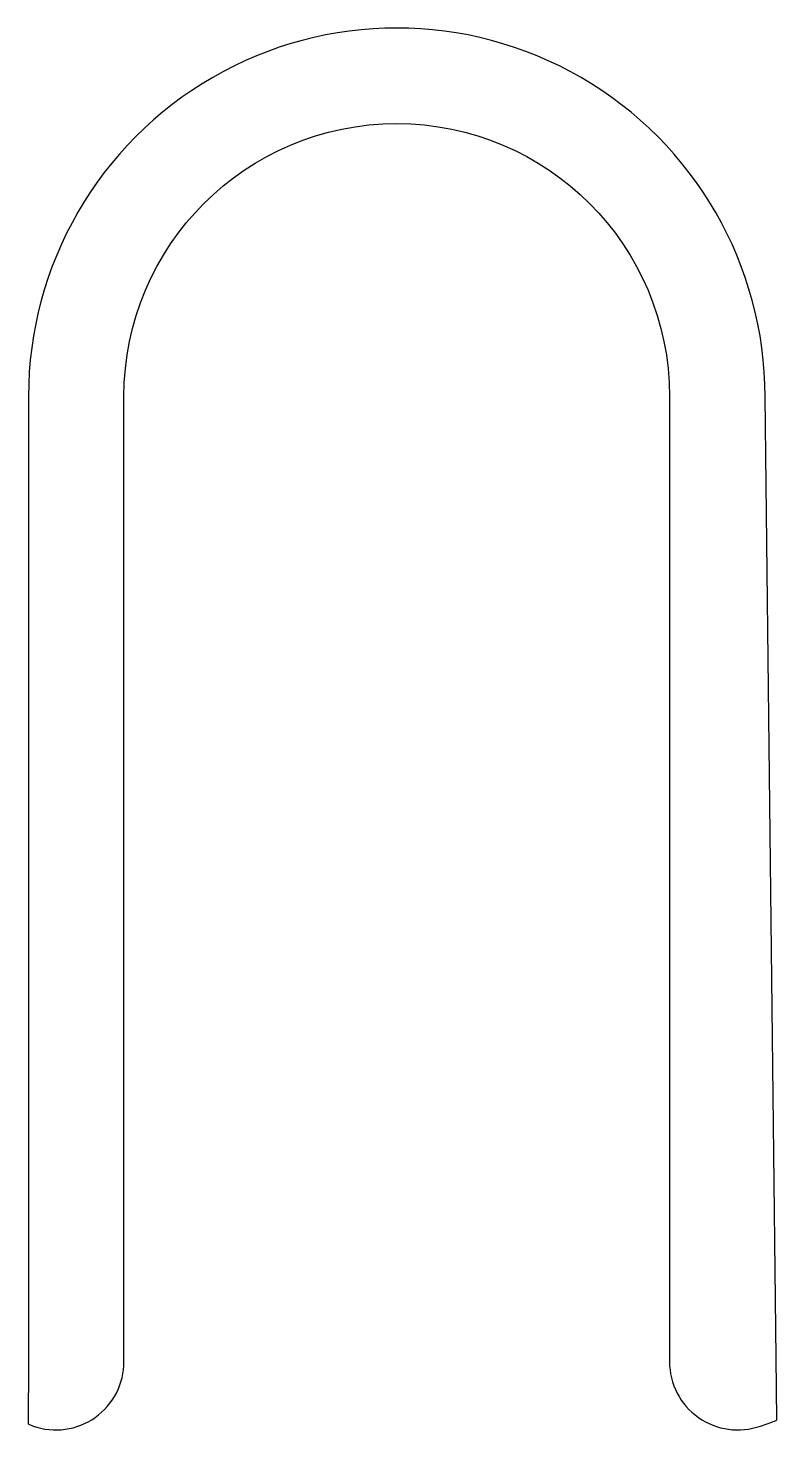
# Model space of a CAD drawing. Header units: millimetres. Extents: x 347.73 to 350.48, y -313.81 to -308.68.
import ezdxf

# ---------------------------------------------------------------- set-up
doc = ezdxf.new("R2010")
doc.units = ezdxf.units.MM
doc.layers.get('0').update_dxf_attribs({"linetype": 'CONTINUOUS'})

msp = doc.modelspace()

# ---------------------------------------------------------------- linework, layer by layer
msp.add_lwpolyline([(348.085, -313.5632), (348.085, -310.0277, -0.999991), (350.085, -310.0277), (350.085, -313.5632, 0.517638), (350.4183, -313.7989), (350.4596, -313.7844, 0.020852), (350.4789, -313.7766), (350.4762, -313.5475), (350.435, -310.0285, 1.000308), (347.735, -310.0277), (347.735, -313.5624), (347.7333, -313.7907), (347.7517, -313.7989, 0.517638)], format="xyb", close=True)

doc.saveas('drawing.dxf')
